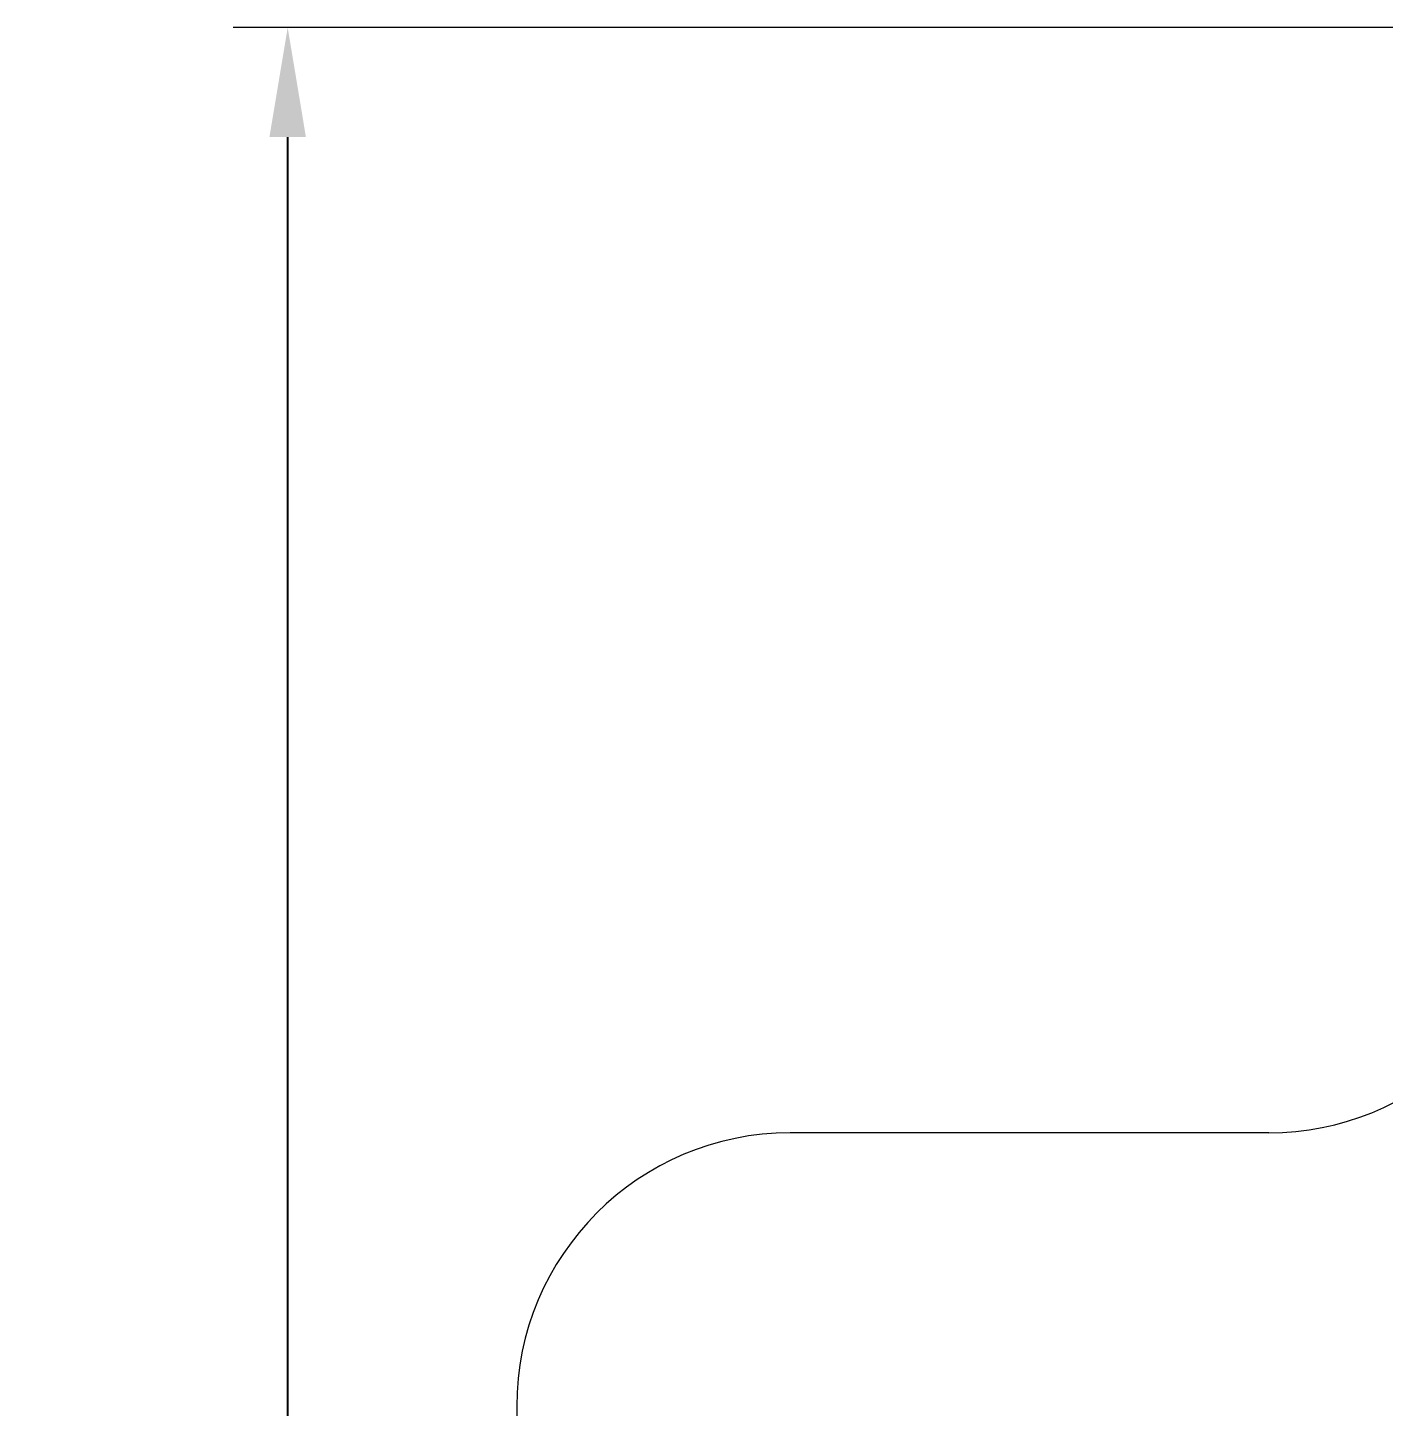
# Model space of a CAD drawing. Header units: millimetres. Extents: x -4197 to 3701, y -3900 to 3375.
# Drawn here: x -4197 to -1719, y 856 to 3375 of the extents above; entities that cross this region are included whole.
import ezdxf

# ---------------------------------------------------------------- set-up
doc = ezdxf.new("R2010")
doc.units = ezdxf.units.MM
doc.layers.add('DIKOM_ЗОНА', color=80, linetype='Continuous')
doc.layers.add('DIKOM_РАЗМЕР_ЗОНА', color=7, linetype='Continuous')
doc.styles.add('style1', font='arialbd.ttf', dxfattribs={"width": 0.8})
doc.dimstyles.new('1-50', dxfattribs={"dimtxt": 300, "dimasz": 200, "dimexe": 100, "dimexo": 0, "dimgap": 100, "dimtad": 1, "dimtxsty": 'style1', "dimcen": 200, "dimclrd": 7, "dimclre": 7, "dimclrt": 7, "dimadec": 1, "dimazin": 2, "dimtfac": 1, "dimtmove": 0, "dimatfit": 2, "dimfxl": 0, "dimlwd": 25, "dimlwe": 18, "dimarcsym": 0})

# ---------------------------------------------------------------- blocks, each defined once
blk = doc.blocks.new('*D3')
at = {"layer": 'Defpoints', "color": 0, "transparency": 16777216}
for p in [(-3721.9, 3375.4), (198.7, 3375.4), (198.7, -3083.6)]:
    blk.add_point(p, dxfattribs=at)
at = {"layer": 'DIKOM_РАЗМЕР_ЗОНА', "color": 7, "lineweight": 18, "transparency": 16777216}
for p, q in [((198.7, 3375.4), (-3821.9, 3375.4)), ((198.7, -3083.6), (-3821.9, -3083.6))]:
    blk.add_line(p, q, dxfattribs=at)
at = {"layer": 'DIKOM_РАЗМЕР_ЗОНА', "color": 7, "lineweight": 25, "transparency": 16777216}
blk.add_line((-3721.9, -2883.6), (-3721.9, 3175.4), dxfattribs=at)
at = {"layer": 'DIKOM_РАЗМЕР_ЗОНА', "color": 7, "transparency": 16777216}
for points in [[(-3755.3, 3175.4), (-3688.6, 3175.4), (-3721.9, 3375.4)], [(-3755.3, -2883.6), (-3688.6, -2883.6), (-3721.9, -3083.6)]]:
    blk.add_solid(points, dxfattribs=at)
at = {"layer": 'DIKOM_РАЗМЕР_ЗОНА', "color": 7, "transparency": 16777216, "insert": (-4000.6, 193.2), "char_height": 300, "attachment_point": 5, "rotation": 90, "style": 'style1'}
blk.add_mtext('{\\fArial|b0|i0|c204|p34;\\H1.16667x;6460}', dxfattribs=at)

msp = doc.modelspace()

# ---------------------------------------------------------------- linework, layer by layer
at = {"layer": 'DIKOM_ЗОНА', "color": 3, "lineweight": 15}
for p, q in [((-1927.938, 1355.885), (-2803.281, 1355.885)), ((-3303.281, 855.885), (-3303.281, -564.115))]:
    msp.add_line(p, q, dxfattribs=at)
for centre, start, end in [((-1927.938, 1855.885), 270, 357.039051), ((-2803.281, 855.885), 90, 180)]:
    msp.add_arc(centre, 500, start, end, dxfattribs=at)

# ---------------------------------------------------------------- dimensions: what is measured, and where the dimension line sits
at = {"layer": 'DIKOM_РАЗМЕР_ЗОНА'}
dim = msp.add_linear_dim(base=(-3721.931, 3375.385), p1=(198.719, -3083.615), p2=(198.719, 3375.385), angle=270, text='{\\fArial|b0|i0|c204|p34;\\H1.16667x;6460}', dimstyle='1-50', dxfattribs=at)
dim.commit()
dim.dimension.update_dxf_attribs({"geometry": '*D3', "text_midpoint": (-3721.931, 193.171), "dimtype": 160})

doc.saveas('drawing.dxf')
